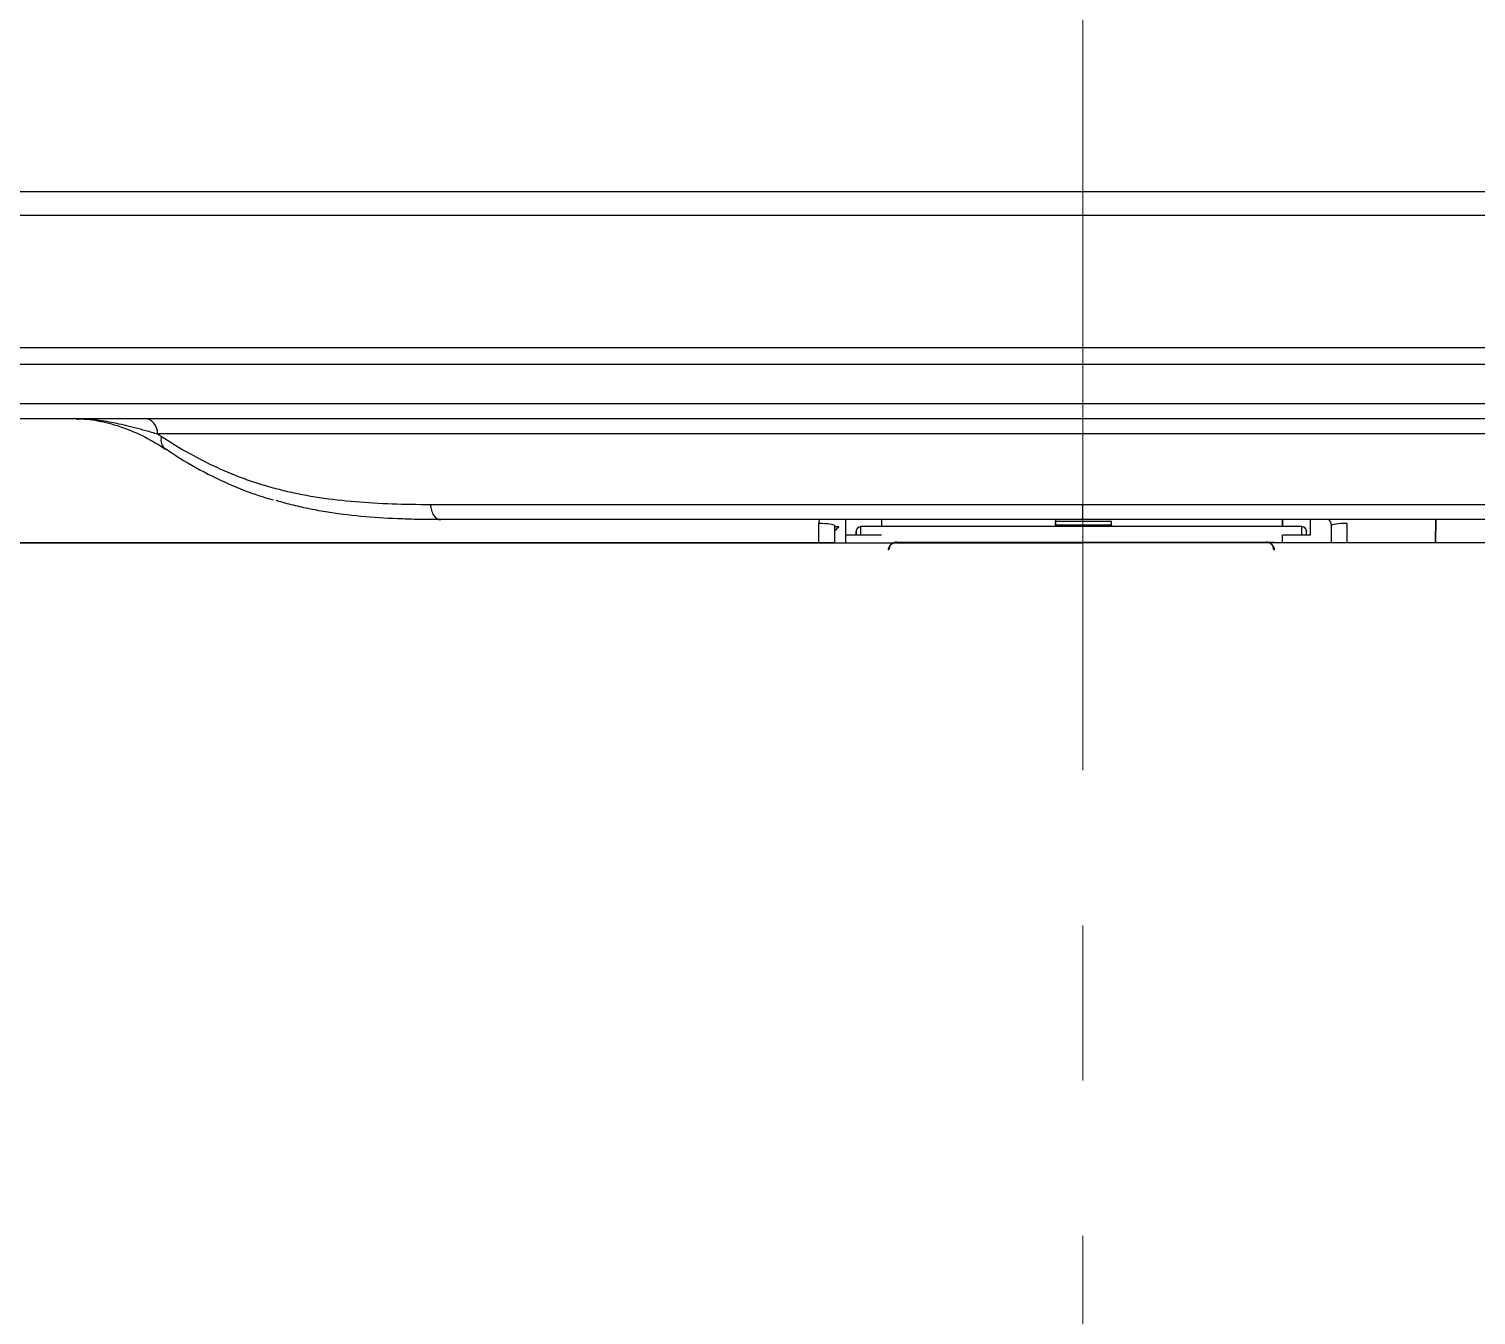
# Model space of a CAD drawing. Extents: x 6016 to 8231, y -443 to 1874.
# Drawn here: x 7563.4 to 7656.6, y 135.7 to 218.5 of the extents above; entities that cross this region are included whole.
import ezdxf

# ---------------------------------------------------------------- set-up
doc = ezdxf.new("R2010")
doc.units = 0
doc.header["$LTSCALE"] = 20
doc.header["$MEASUREMENT"] = 0
doc.linetypes.add('CENTER', pattern=[2, 1.25, -0.25, 0.25, -0.25])
doc.layers.get('0').update_dxf_attribs({"linetype": 'CONTINUOUS'})
doc.layers.add('1', color=7, linetype='CONTINUOUS')
doc.layers.add('____', color=7, linetype='CONTINUOUS')

# ---------------------------------------------------------------- blocks, each defined once
blk = doc.blocks.new('A$C6f1c947b')
at = {"layer": '____'}
for p, q in [((768.63, 23.082), (1055.858, 23.082)), ((1055.858, 21.543), (768.63, 21.543)), ((896.985, 0.5), (896.985, 1.951)), ((899.285, 1.951), (899.285, 1.5)), ((910.485, 1.952), (910.485, 1.5)), ((925.085, 1.5), (925.085, 1.951)), ((925.085, 1.951), (925.085, 1.5)), ((926.885, 1.951), (926.885, 0.952)), ((934.939, 0.452), (934.965, 1.952)), ((934.965, 1.952), (934.939, 0.452)), ((895.244, 0.452), (895.244, 1.7)), ((896.244, 1.579), (896.244, 0.452)), ((896.244, 1.579), (896.244, 0.452)), ((896.244, 1.504), (896.533, 1.504)), ((896.985, 0.444), (896.985, 0.952)), ((926.345, 1.5), (897.945, 1.5)), ((914.085, 1.834), (910.485, 1.834)), ((910.485, 1.6), (910.485, 1.834)), ((914.085, 1.6), (910.485, 1.6)), ((910.485, 1.6), (910.485, 1.6)), ((914.085, 1.6), (914.085, 1.834)), ((925.085, 0.444), (925.085, 0.952)), ((928.244, 0.452), (928.244, 1.579)), ((928.244, 0.452), (928.244, 1.579)), ((929.244, 1.7), (929.244, 0.452)), ((895.244, 0.452), (832.834, 0.452)), ((896.244, 0.452), (895.244, 0.452)), ((899.756, 0), (899.725, 0)), ((900.232, 0.5), (900.255, 0.5)), ((924.035, 0.501), (924.536, 0.5)), ((924.035, 0.5), (924.058, 0.5)), ((924.566, 0), (924.535, 0)), ((929.244, 0.452), (928.244, 0.452)), ((933.936, 0.452), (929.244, 0.452)), ((934.939, 0.452), (933.936, 0.452)), ((939.244, 0.452), (934.938, 0.452))]:
    blk.add_line(p, q, dxfattribs=at)
for centre, radius, start, end in [((896.744, 1.7), 1.5, 169.15639, 180), ((927.744, 1.579), 0.5, 0, 48.61123), ((897.945, 1.2), 0.3, 90, 180), ((926.345, 1.2), 0.3, 0, 90)]:
    blk.add_arc(centre, radius, start, end, dxfattribs=at)
for centre, major_axis, ratio, start_param, end_param in [((851.851, 7.452), (0, -1), 0.818814, 1.58825, 3.141593), ((853.722, 7.335), (-0.55, -0.835), 0.759737, 5.195004, 6.281924), ((912.244, 2.951), (0, 1), 0.00012, 3.141593, 4.694936), ((895.244, 1.579), (-1, 0), 0.121869, 3.141593, 4.712389), ((896.533, 1.452), (0.982, 1), 0.02621, 1.544128, 1.842212), ((897.645, 0.5), (0, -0.7), 0.000003, 2.285471, 4.010597), ((897.945, 0.5), (0, 1), 0.000003, 5.191443, 6.283185), ((910.485, 0.5), (0, 1.1), 0.000003, 0, 0.429702), ((914.085, 0.5), (0, -1.1), 0.000003, 3.141593, 3.571292), ((926.345, 0.5), (0, -1), 0.000003, 2.043862, 3.141609), ((926.645, 0.5), (0, 0.7), 0.000003, 5.414104, 6.283185), ((929.244, 1.579), (1, 0), 0.121869, 1.570796, 3.141593), ((900.255, 0), (-0.001, 0.5), 0.998629, 6.282044, 7.852841), ((924.035, 0), (0.001, 0.5), 0.99863, 4.71353, 6.284326)]:
    blk.add_ellipse(centre, major_axis=major_axis, ratio=ratio, start_param=start_param, end_param=end_param, dxfattribs=at)
for points, knots in [([(775.103, 13.039), (775.77, 13.039), (776.436, 13.039), (779.77, 13.039), (782.436, 13.039), (795.77, 13.039), (806.436, 13.039), (848.817, 13.039), (880.53, 13.039), (912.244, 13.039)], [0, 0, 0, 0, 0.014584, 0.014584, 0.072918, 0.072918, 0.306254, 0.306254, 1, 1, 1, 1]), ([(912.244, 13.039), (912.911, 13.039), (913.577, 13.039), (916.911, 13.039), (919.577, 13.039), (932.911, 13.039), (943.577, 13.039), (985.958, 13.039), (1017.671, 13.039), (1049.385, 13.039)], [0, 0, 0, 0, 0.014584, 0.014584, 0.072918, 0.072918, 0.306254, 0.306254, 1, 1, 1, 1]), ([(912.244, 11.952), (911.577, 11.952), (910.911, 11.952), (907.577, 11.952), (904.911, 11.952), (891.577, 11.952), (880.911, 11.952), (838.53, 11.952), (806.817, 11.952), (775.103, 11.952)], [0, 0, 0, 0, 0.014584, 0.014584, 0.072918, 0.072918, 0.306254, 0.306254, 1, 1, 1, 1]), ([(1049.385, 11.952), (1048.718, 11.952), (1048.052, 11.952), (1044.718, 11.952), (1042.052, 11.952), (1028.718, 11.952), (1018.052, 11.952), (975.671, 11.952), (943.958, 11.952), (912.244, 11.952)], [0, 0, 0, 0, 0.014584, 0.014584, 0.072918, 0.072918, 0.306254, 0.306254, 1, 1, 1, 1]), ([(912.244, 8.452), (911.577, 8.452), (910.911, 8.452), (907.577, 8.452), (904.911, 8.452), (891.577, 8.452), (880.911, 8.452), (839.061, 8.452), (807.877, 8.452), (776.694, 8.452)], [0, 0, 0, 0, 0.014755, 0.014755, 0.073773, 0.073773, 0.309848, 0.309848, 1, 1, 1, 1]), ([(847.434, 8.452), (847.458, 8.452), (847.482, 8.451), (847.53, 8.451), (847.602, 8.45), (847.675, 8.449), (847.82, 8.445), (847.917, 8.441), (848.211, 8.425), (848.409, 8.409), (848.709, 8.377), (848.911, 8.353), (849.116, 8.323), (849.426, 8.276), (849.636, 8.239), (850.063, 8.155), (850.281, 8.109), (850.615, 8.031), (850.728, 8.004), (850.955, 7.948), (851.07, 7.918), (851.42, 7.827), (851.659, 7.761), (852.029, 7.657), (852.154, 7.62), (852.408, 7.546), (852.538, 7.508), (852.67, 7.469)], [0, 0, 0, 0, 0.015625, 0.015625, 0.03125, 0.0625, 0.0625, 0.125, 0.125, 0.25, 0.25, 0.3125, 0.375, 0.375, 0.5, 0.5, 0.625, 0.625, 0.6875, 0.6875, 0.75, 0.75, 0.875, 0.875, 0.9375, 0.9375, 1, 1, 1, 1]), ([(847.468, 8.424), (847.517, 8.428), (848.012, 8.46), (848.992, 8.307), (850.403, 7.936), (851.804, 7.328), (852.731, 6.783), (853.179, 6.486)], [0, 0, 0, 0, 0.027627, 0.277971, 0.526406, 0.772244, 1, 1, 1, 1]), ([(1047.794, 8.452), (1047.127, 8.452), (1046.461, 8.452), (1043.127, 8.452), (1040.461, 8.452), (1027.127, 8.452), (1016.461, 8.452), (974.611, 8.452), (943.427, 8.452), (912.244, 8.452)], [0, 0, 0, 0, 0.014755, 0.014755, 0.073773, 0.073773, 0.309848, 0.309848, 1, 1, 1, 1]), ([(912.244, 7.469), (909.193, 7.469), (904.669, 7.469), (900.222, 7.469), (897.275, 7.469), (895.809, 7.469), (893.624, 7.469), (892.716, 7.469), (891.811, 7.469), (891.45, 7.469), (891.269, 7.469), (890.729, 7.469), (890.37, 7.469), (888.584, 7.469), (887.18, 7.469), (885.457, 7.469), (885.114, 7.469), (884.431, 7.469), (883.412, 7.469), (881.74, 7.469), (880.104, 7.469), (879.138, 7.469), (878.658, 7.469), (878.499, 7.469), (878.181, 7.469), (876.754, 7.469), (875.366, 7.469), (873.857, 7.469), (873.557, 7.469), (873.11, 7.469), (872.961, 7.469), (872.664, 7.469), (872.22, 7.469), (871.781, 7.469), (871.2, 7.469), (870.911, 7.469), (870.05, 7.469), (869.484, 7.469), (868.646, 7.469), (868.368, 7.469), (867.816, 7.469), (866.993, 7.469), (866.184, 7.469), (865.385, 7.469), (865.121, 7.469), (864.595, 7.469), (864.334, 7.469), (863.556, 7.469), (863.043, 7.469), (862.031, 7.469), (860.529, 7.469), (858.111, 7.469), (856.256, 7.469), (854.892, 7.469), (854.442, 7.469), (853.549, 7.469), (853.107, 7.469), (852.67, 7.469)], [0, 0, 0, 0, 0.125, 0.1875, 0.1875, 0.25, 0.25, 0.28125, 0.289063, 0.289063, 0.296875, 0.296875, 0.3125, 0.3125, 0.375, 0.375, 0.390625, 0.390625, 0.40625, 0.4375, 0.46875, 0.484375, 0.484375, 0.492188, 0.492188, 0.5, 0.5625, 0.5625, 0.578125, 0.578125, 0.585938, 0.585938, 0.59375, 0.609375, 0.609375, 0.625, 0.625, 0.65625, 0.65625, 0.671875, 0.671875, 0.6875, 0.71875, 0.71875, 0.734375, 0.734375, 0.75, 0.75, 0.78125, 0.78125, 0.8125, 0.875, 0.9375, 0.9375, 0.96875, 0.96875, 1, 1, 1, 1]), ([(971.818, 7.469), (971.382, 7.469), (970.942, 7.469), (970.054, 7.469), (968.709, 7.469), (966.404, 7.469), (964.485, 7.469), (963.013, 7.469), (962.518, 7.469), (961.766, 7.469), (961.514, 7.469), (961.007, 7.469), (959.732, 7.469), (958.419, 7.469), (957.07, 7.469), (956.799, 7.469), (956.253, 7.469), (955.978, 7.469), (955.147, 7.469), (954.024, 7.469), (952.869, 7.469), (951.988, 7.469), (951.692, 7.469), (951.244, 7.469), (951.095, 7.469), (950.795, 7.469), (950.644, 7.469), (949.286, 7.469), (948.052, 7.469), (946.472, 7.469), (946.154, 7.469), (945.514, 7.469), (944.549, 7.469), (942.913, 7.469), (941.241, 7.469), (940.223, 7.469), (939.541, 7.469), (939.198, 7.469), (937.476, 7.469), (936.073, 7.469), (934.287, 7.469), (933.929, 7.469), (933.389, 7.469), (933.208, 7.469), (932.847, 7.469), (932.665, 7.469), (932.121, 7.469), (931.757, 7.469), (931.028, 7.469), (930.662, 7.469), (929.562, 7.469), (928.826, 7.469), (927.348, 7.469), (926.606, 7.469), (925.116, 7.469), (924.369, 7.469), (923.243, 7.469), (922.867, 7.469), (922.113, 7.469), (921.736, 7.469), (919.847, 7.469), (916.817, 7.469), (913.771, 7.469), (912.244, 7.469)], [0, 0, 0, 0, 0.03125, 0.03125, 0.0625, 0.125, 0.1875, 0.1875, 0.21875, 0.21875, 0.234375, 0.234375, 0.25, 0.3125, 0.3125, 0.328125, 0.328125, 0.34375, 0.34375, 0.375, 0.40625, 0.40625, 0.421875, 0.421875, 0.429687, 0.429687, 0.4375, 0.4375, 0.5, 0.5, 0.515625, 0.515625, 0.53125, 0.5625, 0.59375, 0.609375, 0.609375, 0.625, 0.625, 0.6875, 0.6875, 0.703125, 0.703125, 0.710938, 0.710938, 0.71875, 0.71875, 0.734375, 0.734375, 0.75, 0.75, 0.78125, 0.78125, 0.8125, 0.8125, 0.84375, 0.84375, 0.859375, 0.859375, 0.875, 0.875, 0.9375, 1, 1, 1, 1]), ([(852.905, 7.318), (853.516, 6.917), (854.139, 6.538), (855.412, 5.832), (856.061, 5.505), (856.892, 5.134), (857.143, 5.026), (857.396, 4.921), (857.565, 4.853), (857.649, 4.819), (858.074, 4.652), (858.761, 4.402), (859.461, 4.184), (860.169, 3.982), (860.526, 3.889), (861.248, 3.718), (861.613, 3.64), (862.165, 3.534), (862.35, 3.501), (862.722, 3.437), (862.91, 3.407), (863.849, 3.265), (864.613, 3.178), (866.169, 3.047), (866.962, 3.003), (868.577, 2.946), (869.4, 2.934), (870.24, 2.934)], [0, 0, 0, 0, 0.125, 0.125, 0.25, 0.25, 0.28125, 0.296875, 0.296875, 0.3125, 0.3125, 0.375, 0.4375, 0.4375, 0.5, 0.5, 0.5625, 0.5625, 0.59375, 0.59375, 0.625, 0.625, 0.75, 0.75, 0.875, 0.875, 1, 1, 1, 1]), ([(853.186, 6.52), (853.481, 6.312), (854.451, 5.663), (856.137, 4.745), (858.144, 3.835), (859.476, 3.398), (860.1, 3.222)], [0, 0, 0, 0, 0.141432, 0.456702, 0.750426, 1, 1, 1, 1]), ([(870.905, 1.952), (870.892, 1.952), (870.879, 1.952), (870.853, 1.952), (870.813, 1.952), (870.721, 1.952), (870.538, 1.952), (870.172, 1.954), (869.861, 1.958), (869.243, 1.968), (868.834, 1.978), (867.621, 2.022), (866.828, 2.068), (865.271, 2.202), (864.507, 2.292), (863.569, 2.437), (863.382, 2.468), (863.01, 2.533), (862.825, 2.567), (862.273, 2.675), (861.909, 2.755), (861.188, 2.929), (860.831, 3.024), (860.417, 3.144), (860.357, 3.162), (860.297, 3.18)], [0, 0, 0, 0, 0.003408, 0.003408, 0.006815, 0.013631, 0.027261, 0.054523, 0.109045, 0.109045, 0.218091, 0.218091, 0.436181, 0.436181, 0.654272, 0.654272, 0.708794, 0.708794, 0.763317, 0.763317, 0.872362, 0.872362, 0.981408, 0.981408, 1, 1, 1, 1]), ([(870.24, 2.934), (870.241, 2.869), (870.246, 2.805), (870.264, 2.678), (870.277, 2.616), (870.311, 2.497), (870.332, 2.44), (870.381, 2.333), (870.408, 2.284), (870.47, 2.193), (870.503, 2.152), (870.575, 2.081), (870.614, 2.05), (870.693, 2.001), (870.735, 1.983), (870.819, 1.958), (870.862, 1.952), (870.905, 1.952)], [0, 0, 0, 0, 0.125, 0.125, 0.25, 0.25, 0.375, 0.375, 0.5, 0.5, 0.625, 0.625, 0.75, 0.75, 0.875, 0.875, 1, 1, 1, 1]), ([(870.24, 2.934), (870.959, 2.934), (871.688, 2.934), (872.795, 2.934), (873.167, 2.934), (873.916, 2.934), (875.047, 2.934), (876.59, 2.934), (877.775, 2.934), (878.571, 2.934), (878.973, 2.934), (880.995, 2.934), (882.662, 2.934), (884.805, 2.934), (885.236, 2.934), (886.104, 2.934), (886.541, 2.934), (887.86, 2.934), (888.75, 2.934), (889.875, 2.934), (890.101, 2.934), (890.554, 2.934), (890.781, 2.934), (891.465, 2.934), (891.922, 2.934), (892.61, 2.934), (892.84, 2.934), (893.3, 2.934), (893.992, 2.934), (895.612, 2.934), (897.013, 2.934), (898.187, 2.934), (898.422, 2.934), (898.893, 2.934), (899.129, 2.934), (899.837, 2.934), (900.31, 2.934), (904.569, 2.934), (908.389, 2.934), (912.244, 2.934)], [0, 0, 0, 0, 0.0625, 0.0625, 0.09375, 0.09375, 0.125, 0.1875, 0.21875, 0.21875, 0.25, 0.25, 0.375, 0.375, 0.40625, 0.40625, 0.4375, 0.4375, 0.5, 0.5, 0.515625, 0.515625, 0.53125, 0.53125, 0.5625, 0.5625, 0.578125, 0.578125, 0.59375, 0.625, 0.6875, 0.6875, 0.703125, 0.703125, 0.71875, 0.71875, 0.75, 0.75, 1, 1, 1, 1]), ([(912.244, 2.934), (913.205, 2.934), (914.166, 2.934), (915.365, 2.934), (915.605, 2.934), (916.085, 2.934), (916.325, 2.934), (917.043, 2.934), (917.521, 2.934), (918.951, 2.934), (920.848, 2.934), (922.726, 2.934), (924.596, 2.934), (925.526, 2.934), (927.378, 2.934), (929.22, 2.934), (931.044, 2.934), (932.406, 2.934), (932.858, 2.934), (933.761, 2.934), (934.662, 2.934), (935.558, 2.934), (936.117, 2.934), (936.228, 2.934), (936.452, 2.934), (936.563, 2.934), (936.897, 2.934), (937.563, 2.934), (938.444, 2.934), (939.1, 2.934), (939.535, 2.934), (939.752, 2.934), (941.7, 2.934), (943.389, 2.934), (945.237, 2.934), (945.442, 2.934), (945.85, 2.934), (946.053, 2.934), (946.458, 2.934), (946.659, 2.934), (947.061, 2.934), (948.061, 2.934), (949.036, 2.934), (950.186, 2.934), (950.566, 2.934), (951.319, 2.934), (951.692, 2.934), (952.802, 2.934), (953.53, 2.934), (954.248, 2.934)], [0, 0, 0, 0, 0.0625, 0.0625, 0.078125, 0.078125, 0.09375, 0.09375, 0.125, 0.125, 0.1875, 0.25, 0.25, 0.3125, 0.3125, 0.375, 0.4375, 0.4375, 0.46875, 0.46875, 0.5, 0.53125, 0.53125, 0.539062, 0.539062, 0.546875, 0.546875, 0.5625, 0.59375, 0.609375, 0.609375, 0.625, 0.625, 0.75, 0.75, 0.765625, 0.765625, 0.78125, 0.78125, 0.796875, 0.796875, 0.8125, 0.875, 0.875, 0.90625, 0.90625, 0.9375, 0.9375, 1, 1, 1, 1]), ([(912.244, 1.952), (908.438, 1.952), (904.688, 1.952), (900.069, 1.952), (899.148, 1.952), (897.314, 1.952), (895.486, 1.952), (893.446, 1.952), (892.318, 1.952), (891.867, 1.952), (891.642, 1.952), (891.192, 1.952), (890.967, 1.952), (890.52, 1.952), (890.297, 1.952), (889.184, 1.952), (888.305, 1.952), (887.003, 1.952), (886.571, 1.952), (885.928, 1.952), (885.714, 1.952), (885.288, 1.952), (885.076, 1.952), (883.171, 1.952), (881.525, 1.952), (879.527, 1.952), (879.13, 1.952), (878.344, 1.952), (877.174, 1.952), (875.651, 1.952), (874.534, 1.952), (873.794, 1.952), (873.427, 1.952), (872.334, 1.952), (871.615, 1.952), (870.905, 1.952)], [0, 0, 0, 0, 0.25, 0.25, 0.3125, 0.3125, 0.375, 0.4375, 0.453125, 0.453125, 0.46875, 0.46875, 0.484375, 0.484375, 0.5, 0.5, 0.5625, 0.5625, 0.59375, 0.59375, 0.609375, 0.609375, 0.625, 0.625, 0.75, 0.75, 0.78125, 0.78125, 0.8125, 0.875, 0.90625, 0.90625, 0.9375, 0.9375, 1, 1, 1, 1]), ([(953.583, 1.952), (952.875, 1.952), (952.158, 1.952), (951.067, 1.952), (950.701, 1.952), (949.963, 1.952), (949.591, 1.952), (948.467, 1.952), (947.706, 1.952), (946.544, 1.952), (946.154, 1.952), (945.564, 1.952), (945.366, 1.952), (944.969, 1.952), (943.175, 1.952), (941.317, 1.952), (939.404, 1.952), (939.191, 1.952), (938.763, 1.952), (938.118, 1.952), (937.251, 1.952), (936.593, 1.952), (936.264, 1.952), (936.154, 1.952), (935.933, 1.952), (935.382, 1.952), (934.386, 1.952), (933.497, 1.952), (932.605, 1.952), (932.158, 1.952), (930.814, 1.952), (929.012, 1.952), (927.192, 1.952), (925.364, 1.952), (924.445, 1.952), (922.598, 1.952), (920.743, 1.952), (918.869, 1.952), (917.457, 1.952), (916.985, 1.952), (916.275, 1.952), (916.038, 1.952), (915.564, 1.952), (915.327, 1.952), (914.142, 1.952), (913.194, 1.952), (912.244, 1.952)], [0, 0, 0, 0, 0.0625, 0.0625, 0.09375, 0.09375, 0.125, 0.125, 0.1875, 0.1875, 0.21875, 0.21875, 0.234375, 0.234375, 0.25, 0.375, 0.375, 0.390625, 0.390625, 0.40625, 0.4375, 0.453125, 0.453125, 0.460938, 0.460938, 0.46875, 0.5, 0.53125, 0.53125, 0.5625, 0.5625, 0.625, 0.6875, 0.6875, 0.75, 0.75, 0.8125, 0.875, 0.875, 0.90625, 0.90625, 0.921875, 0.921875, 0.9375, 0.9375, 1, 1, 1, 1]), ([(899.285, 0.952), (898.902, 0.952), (898.518, 0.952), (897.752, 0.952), (897.368, 0.952), (896.985, 0.952)], [0, 0, 0, 0, 0.5, 0.5, 1, 1, 1, 1]), ([(926.885, 0.952), (926.585, 0.952), (926.285, 0.952), (925.685, 0.952), (925.385, 0.952), (925.085, 0.952)], [0, 0, 0, 0, 0.5, 0.5, 1, 1, 1, 1]), ([(899.725, 0), (899.726, 0.029), (899.729, 0.059), (899.738, 0.105), (899.742, 0.12), (899.751, 0.15), (899.757, 0.165), (899.775, 0.21), (899.79, 0.239), (899.812, 0.274), (899.817, 0.281), (899.826, 0.294), (899.831, 0.301), (899.847, 0.321), (899.858, 0.333), (899.893, 0.369), (899.918, 0.391), (899.974, 0.43), (900.004, 0.446), (900.05, 0.466), (900.066, 0.472), (900.098, 0.482), (900.115, 0.486), (900.165, 0.497), (900.198, 0.5), (900.232, 0.5)], [0, 0, 0, 0, 0.125, 0.125, 0.1875, 0.1875, 0.25, 0.25, 0.375, 0.375, 0.40625, 0.40625, 0.4375, 0.4375, 0.5, 0.5, 0.625, 0.625, 0.75, 0.75, 0.8125, 0.8125, 0.875, 0.875, 1, 1, 1, 1]), ([(900.255, 0.5), (904.218, 0.5), (908.182, 0.5), (916.109, 0.5), (920.072, 0.5), (924.035, 0.5)], [0, 0, 0, 0, 0.5, 0.5, 1, 1, 1, 1]), ([(924.058, 0.5), (924.092, 0.5), (924.126, 0.497), (924.175, 0.486), (924.191, 0.482), (924.224, 0.472), (924.24, 0.466), (924.286, 0.446), (924.316, 0.43), (924.35, 0.406), (924.357, 0.401), (924.371, 0.391), (924.377, 0.386), (924.397, 0.369), (924.409, 0.358), (924.444, 0.322), (924.464, 0.296), (924.501, 0.239), (924.516, 0.21), (924.534, 0.166), (924.539, 0.151), (924.548, 0.12), (924.552, 0.105), (924.561, 0.059), (924.565, 0.029), (924.566, 0)], [0, 0, 0, 0, 0.125, 0.125, 0.1875, 0.1875, 0.25, 0.25, 0.375, 0.375, 0.40625, 0.40625, 0.4375, 0.4375, 0.5, 0.5, 0.625, 0.625, 0.75, 0.75, 0.8125, 0.8125, 0.875, 0.875, 1, 1, 1, 1])]:
    blk.add_open_spline(points, degree=3, knots=knots, dxfattribs=at)
for points in [[(776.694, 9.434), (821.877, 9.434), (867.061, 9.434), (912.244, 9.434)], [(912.244, 9.434), (957.427, 9.434), (1002.611, 9.434), (1047.794, 9.434)], [(852.67, 7.469), (852.748, 7.419), (852.827, 7.369), (852.905, 7.318)]]:
    blk.add_open_spline(points, degree=3, dxfattribs=at)
blk.add_point((926.645, 1.2), dxfattribs=at)

msp = doc.modelspace()

# ---------------------------------------------------------------- linework, layer by layer
at = {"layer": '1', "color": 1, "linetype": 'CENTER', "lineweight": 0, "ltscale": 2}
msp.add_line((7631.27, -229.213), (7631.27, 301.335), dxfattribs=at)
at = {"layer": '1', "color": 7, "linetype": 'Continuous'}
for p in [(7440.666, 185.415), (7821.874, 185.415)]:
    msp.add_line(p, (7631.27, 185.415), dxfattribs=at)

# ---------------------------------------------------------------- block references
msp.add_blockref('A$C6f1c947b', (6719.026, 184.963))

doc.saveas('drawing.dxf')
